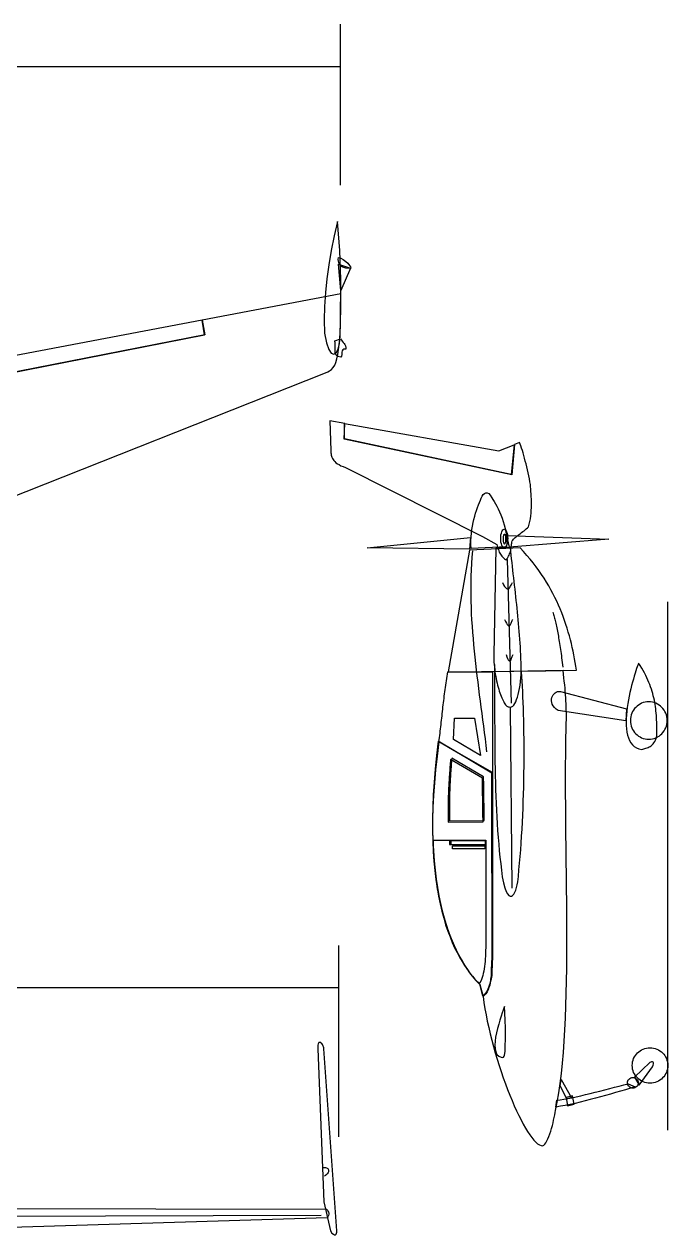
# Model space of a CAD drawing. Extents: x 1.04 to 10, y 0.36 to 7.64.
# Drawn here: x 6.56 to 10, y 1.17 to 7.64 of the extents above; entities that cross this region are included whole.
import ezdxf

# ---------------------------------------------------------------- set-up
doc = ezdxf.new("R2010")
doc.units = 0
for name, color, linetype in [('1', 1, 'CONTINUOUS'), ('3', 3, 'CONTINUOUS'), ('5', 5, 'CONTINUOUS'), ('8', 7, 'CONTINUOUS')]:
    doc.layers.add(name, color=color, linetype=linetype)

msp = doc.modelspace()

# ---------------------------------------------------------------- linework, layer by layer
at = {"layer": '1', "color": 8, "linetype": 'CONTINUOUS'}
for points in [[(8.775, 3.8068), (8.7659, 3.7309), (8.7586, 3.6579), (8.753, 3.5879), (8.7487, 3.52), (8.7461, 3.455), (8.7448, 3.3927), (8.7453, 3.3328), (8.7466, 3.2756), (8.7491, 3.2204), (8.753, 3.1678), (8.7582, 3.1173), (8.7638, 3.0693), (8.7707, 3.0235), (8.7784, 2.9798), (8.787, 2.9386), (8.7965, 2.8992), (8.8068, 2.8614), (8.8176, 2.8258), (8.8288, 2.7923), (8.8404, 2.7604), (8.8529, 2.7307), (8.8654, 2.7023), (8.8783, 2.676), (8.8912, 2.651), (8.9046, 2.628), (8.9179, 2.606), (8.9317, 2.586), (8.9451, 2.5669), (8.9584, 2.55), (8.9713, 2.5338), (8.9847, 2.519), (8.9972, 2.5054), (9.0144, 2.4473), (9.0191, 2.4494), (9.0239, 2.4524), (9.0282, 2.4562), (9.0321, 2.4609), (9.0355, 2.4664), (9.0389, 2.4727), (9.0424, 2.4795), (9.045, 2.4872), (9.048, 2.4948), (9.0501, 2.5029), (9.0523, 2.5109), (9.0544, 2.519), (9.0562, 2.5275), (9.0575, 2.5355), (9.0587, 2.5436), (9.06, 2.5512), (9.0609, 2.5852), (9.0622, 2.6187), (9.0631, 2.6526), (9.0635, 2.6866), (9.0643, 2.7205), (9.0648, 2.7545), (9.0652, 2.788), (9.0652, 2.822), (9.0656, 2.8559), (9.0656, 2.8898), (9.0656, 2.9238), (9.0656, 2.9577), (9.0656, 2.9917), (9.0656, 3.0252), (9.0656, 3.0592), (9.0652, 3.0931), (9.0652, 3.127), (9.0648, 3.161), (9.0648, 3.1949), (9.0643, 3.2289), (9.0639, 3.2628), (9.0639, 3.2968), (9.0635, 3.3307), (9.0631, 3.3647), (9.0631, 3.3986), (9.0626, 3.4326), (9.0626, 3.4665), (9.0622, 3.5), (9.0622, 3.534), (9.0622, 3.5679), (9.0622, 3.6019), (9.0622, 3.6358), (8.775, 3.8068)], [(8.8292, 3.3736), (9.0153, 3.3753), (9.0153, 3.3897), (9.0148, 3.4041), (9.0148, 3.4186), (9.0144, 3.433), (9.014, 3.4478), (9.014, 3.4623), (9.0135, 3.4771), (9.0135, 3.492), (9.0131, 3.5064), (9.0127, 3.5212), (9.0127, 3.5357), (9.0122, 3.5505), (9.0122, 3.5649), (9.0122, 3.5798), (9.0118, 3.5942), (9.0118, 3.6086), (8.8413, 3.7088), (8.8404, 3.699), (8.8396, 3.6893), (8.8387, 3.6791), (8.8378, 3.6693), (8.8374, 3.6596), (8.8366, 3.6494), (8.8357, 3.6392), (8.8353, 3.629), (8.8344, 3.6188), (8.834, 3.6086), (8.8331, 3.5985), (8.8327, 3.5879), (8.8322, 3.5777), (8.8314, 3.5671), (8.831, 3.5569), (8.8305, 3.5463), (8.8301, 3.5357), (8.8297, 3.5251), (8.8292, 3.5144), (8.8292, 3.5038), (8.8288, 3.4932), (8.8288, 3.4826), (8.8284, 3.4716), (8.8284, 3.461), (8.8284, 3.45), (8.8284, 3.4393), (8.8284, 3.4283), (8.8284, 3.4173), (8.8284, 3.4067), (8.8288, 3.3956), (8.8288, 3.3846), (8.8292, 3.3736)], [(8.7491, 3.2773), (9.0295, 3.2768), (9.0295, 2.7027), (9.029, 2.6874), (9.0286, 2.6726), (9.0277, 2.6577), (9.0269, 2.6433), (9.0256, 2.6293), (9.0243, 2.6153), (9.0226, 2.6017), (9.0209, 2.5886), (9.0187, 2.5763), (9.0161, 2.5644), (9.0131, 2.5529), (9.0101, 2.5423), (9.0066, 2.5326), (9.0028, 2.5237), (8.9985, 2.5156), (8.9937, 2.5084), (8.9756, 2.5287), (8.9588, 2.55), (8.9425, 2.572), (8.927, 2.5941), (8.9123, 2.617), (8.8986, 2.6403), (8.8856, 2.6641), (8.8736, 2.6883), (8.862, 2.7125), (8.8508, 2.7375), (8.8409, 2.7625), (8.8314, 2.7876), (8.8223, 2.813), (8.8142, 2.8385), (8.8064, 2.8644), (8.7995, 2.8898), (8.7931, 2.9157), (8.787, 2.9416), (8.7814, 2.9671), (8.7767, 2.9925), (8.772, 3.018), (8.7681, 3.0435), (8.7646, 3.0685), (8.7616, 3.0931), (8.7586, 3.1177), (8.7565, 3.1419), (8.7543, 3.1657), (8.7526, 3.189), (8.7513, 3.2119), (8.7504, 3.234), (8.7496, 3.256), (8.7491, 3.2773)], [(8.8353, 3.276), (8.8353, 3.2539), (9.029, 3.2514), (9.0277, 3.276), (8.8353, 3.276)]]:
    msp.add_lwpolyline(points, dxfattribs=at)
at = {"layer": '3', "color": 8, "linetype": 'CONTINUOUS'}
msp.add_lwpolyline([(8.775, 3.8068), (8.7659, 3.7309), (8.7586, 3.6579), (8.753, 3.5879), (8.7487, 3.52), (8.7461, 3.455), (8.7448, 3.3927), (8.7453, 3.3328), (8.7466, 3.2756), (8.7491, 3.2204), (8.753, 3.1678), (8.7582, 3.1173), (8.7638, 3.0693), (8.7707, 3.0235), (8.7784, 2.9798), (8.787, 2.9386), (8.7965, 2.8992), (8.8068, 2.8614), (8.8176, 2.8258), (8.8288, 2.7923), (8.8404, 2.7604), (8.8529, 2.7307), (8.8654, 2.7023), (8.8783, 2.676), (8.8912, 2.651), (8.9046, 2.628), (8.9179, 2.606), (8.9317, 2.586), (8.9451, 2.5669), (8.9584, 2.55), (8.9713, 2.5338), (8.9847, 2.519), (8.9972, 2.5054), (9.0144, 2.4473), (9.0191, 2.4494), (9.0239, 2.4524), (9.0282, 2.4562), (9.0321, 2.4609), (9.0355, 2.4664), (9.0389, 2.4727), (9.0424, 2.4795), (9.045, 2.4872), (9.048, 2.4948), (9.0501, 2.5029), (9.0523, 2.5109), (9.0544, 2.519), (9.0562, 2.5275), (9.0575, 2.5355), (9.0587, 2.5436), (9.06, 2.5512), (9.0609, 2.5852), (9.0622, 2.6187), (9.0631, 2.6526), (9.0635, 2.6866), (9.0643, 2.7205), (9.0648, 2.7545), (9.0652, 2.788), (9.0652, 2.822), (9.0656, 2.8559), (9.0656, 2.8898), (9.0656, 2.9238), (9.0656, 2.9577), (9.0656, 2.9917), (9.0656, 3.0252), (9.0656, 3.0592), (9.0652, 3.0931), (9.0652, 3.127), (9.0648, 3.161), (9.0648, 3.1949), (9.0643, 3.2289), (9.0639, 3.2628), (9.0639, 3.2968), (9.0635, 3.3307), (9.0631, 3.3647), (9.0631, 3.3986), (9.0626, 3.4326), (9.0626, 3.4665), (9.0622, 3.5), (9.0622, 3.534), (9.0622, 3.5679), (9.0622, 3.6019), (9.0622, 3.6358), (8.775, 3.8068)], dxfattribs=at)
at = {"layer": '5', "color": 8, "linetype": 'CONTINUOUS'}
for p, q in [((9.144, 4.7789), (9.1647, 4.0109)), ((10.0031, 1.7259), (10.0031, 4.5515)), ((9.1595, 3.9867), (9.1686, 3.0205)), ((5.4437, 1.2628), (8.1488, 1.2726))]:
    msp.add_line(p, q, dxfattribs=at)
for points in [[(8.2372, 6.587), (8.2189, 6.5095), (8.2033, 6.432), (8.1896, 6.3554), (8.1796, 6.2807), (8.1713, 6.206), (8.1668, 6.1322), (8.1658, 6.0603), (8.1677, 5.9902), (8.1777, 5.937), (8.1905, 5.9015), (8.2033, 5.8819), (8.217, 5.8763), (8.2289, 5.8838), (8.2399, 5.9034), (8.2472, 5.9333), (8.2509, 5.9725), (8.2545, 6.1238), (8.2536, 6.277), (8.2481, 6.4311), (8.2372, 6.587)], [(8.2417, 6.3937), (8.2545, 6.39), (8.2673, 6.3834), (8.2801, 6.3732), (8.292, 6.3629), (8.3012, 6.3517), (8.3067, 6.3433), (8.3085, 6.3367), (8.3039, 6.3349), (8.2811, 6.3377), (8.2646, 6.3423), (8.2545, 6.347), (8.2481, 6.3535), (8.2454, 6.3601), (8.2436, 6.3676), (8.2426, 6.375), (8.2408, 6.3825), (8.2417, 6.3937)], [(8.3067, 6.3367), (8.2545, 6.2172), (8.2426, 6.3592), (8.3067, 6.3367)], [(6.3306, 5.3654), (6.3709, 5.0647), (8.1722, 5.7773), (8.1841, 5.782), (8.1942, 5.7876), (8.2042, 5.795), (8.2134, 5.8053), (8.2216, 5.8174), (8.228, 5.8324), (8.2335, 5.852), (8.2381, 5.8744), (8.2481, 5.9557), (8.2518, 6.0369), (8.2527, 6.1182), (8.2545, 6.2004), (7.513, 6.0584), (7.5267, 5.9809), (6.3517, 5.7511), (6.3343, 5.8361), (5.6448, 5.7072), (5.6448, 5.2627), (6.3306, 5.3654)], [(7.513, 6.0584), (6.3361, 5.8361), (6.3535, 5.7502), (7.5248, 5.9809), (7.513, 6.0584)], [(8.2527, 5.9585), (8.2573, 5.9519), (8.2618, 5.9463), (8.2673, 5.9398), (8.2719, 5.9342), (8.2756, 5.9286), (8.2783, 5.9211), (8.2801, 5.9127), (8.2801, 5.9034), (8.2701, 5.9034), (8.2646, 5.8996), (8.2609, 5.895), (8.26, 5.8884), (8.2591, 5.8819), (8.2591, 5.8744), (8.2573, 5.8669), (8.2536, 5.8613), (8.2381, 5.8641), (8.2289, 5.8716), (8.2244, 5.8819), (8.2234, 5.894), (8.2234, 5.908), (8.2244, 5.923), (8.2244, 5.9361), (8.2216, 5.9482), (8.2527, 5.9585)], [(8.1958, 5.5198), (8.2005, 5.362), (8.201, 5.356), (8.2014, 5.3496), (8.2023, 5.3437), (8.2031, 5.3373), (8.2044, 5.3314), (8.2066, 5.3255), (8.2091, 5.3195), (8.2126, 5.3136), (8.2169, 5.3076), (8.2221, 5.3021), (8.2281, 5.2966), (8.2358, 5.2911), (8.2445, 5.286), (8.2544, 5.2805), (8.266, 5.2754), (8.2789, 5.2707), (9.0122, 4.9016), (9.0885, 4.8596), (9.0902, 4.8523), (9.0923, 4.8451), (9.0949, 4.8379), (9.0971, 4.8315), (9.0997, 4.8248), (9.1022, 4.8188), (9.1053, 4.8129), (9.1083, 4.8074), (9.1117, 4.8023), (9.1152, 4.7972), (9.1186, 4.7929), (9.1225, 4.7887), (9.1264, 4.7853), (9.1307, 4.7819), (9.135, 4.7789), (9.1397, 4.7768), (9.1444, 4.7832), (9.1483, 4.7895), (9.1518, 4.7959), (9.1548, 4.8023), (9.1574, 4.8086), (9.1595, 4.815), (9.1612, 4.8214), (9.163, 4.8282), (9.1642, 4.8345), (9.1651, 4.8409), (9.166, 4.8472), (9.1668, 4.8536), (9.1677, 4.86), (9.1686, 4.8659), (9.1698, 4.8723), (9.1707, 4.8782), (9.1742, 4.8825), (9.178, 4.8871), (9.1823, 4.8914), (9.1871, 4.8956), (9.1922, 4.8999), (9.1978, 4.9045), (9.2034, 4.9088), (9.2095, 4.9134), (9.2155, 4.9181), (9.2215, 4.9228), (9.228, 4.9279), (9.2344, 4.9325), (9.2405, 4.9376), (9.2465, 4.9431), (9.2525, 4.9487), (9.2581, 4.9542), (9.262, 4.9682), (9.2654, 4.9822), (9.2685, 4.9966), (9.2706, 5.0115), (9.2719, 5.0267), (9.2732, 5.0416), (9.2736, 5.0569), (9.2741, 5.0717), (9.2741, 5.0866), (9.2736, 5.101), (9.2732, 5.1154), (9.2723, 5.1294), (9.2715, 5.143), (9.2706, 5.1557), (9.2698, 5.1685), (9.2689, 5.1799), (9.2659, 5.1948), (9.2629, 5.2105), (9.2594, 5.2262), (9.256, 5.2419), (9.2525, 5.258), (9.2487, 5.2741), (9.2452, 5.2898), (9.2413, 5.3055), (9.2375, 5.3208), (9.2336, 5.3352), (9.2293, 5.3492), (9.2254, 5.3624), (9.2215, 5.3747), (9.2176, 5.3861), (9.2133, 5.3963), (9.2095, 5.4052), (9.1832, 5.3942), (9.1698, 5.2313), (8.2716, 5.4231), (8.2755, 5.5062), (8.1958, 5.5198)], [(8.2742, 5.5054), (9.0992, 5.3603), (9.1819, 5.3925), (9.166, 5.2342), (8.2742, 5.4239), (8.2742, 5.5054)], [(8.9507, 4.8375), (8.9502, 4.8587), (8.9502, 4.8795), (8.9515, 4.8999), (8.9532, 4.9198), (8.9558, 4.9389), (8.9588, 4.9576), (8.9623, 4.9758), (8.9662, 4.9932), (8.9709, 5.0102), (8.9752, 5.0263), (8.9804, 5.0416), (8.9851, 5.0564), (8.9903, 5.0704), (8.9954, 5.0832), (9.0006, 5.0955), (9.0054, 5.1069), (9.0097, 5.1175), (9.0153, 5.1265), (9.0221, 5.1324), (9.0295, 5.1358), (9.0376, 5.1358), (9.0458, 5.1315), (9.054, 5.1226), (9.0618, 5.1091), (9.0678, 5.0997), (9.0747, 5.0891), (9.0816, 5.0768), (9.0889, 5.0637), (9.0962, 5.0492), (9.1035, 5.0335), (9.1104, 5.017), (9.1169, 5), (9.1233, 4.9818), (9.1289, 4.9635), (9.1337, 4.9444), (9.1376, 4.9253), (9.1401, 4.9058), (9.1419, 4.8863), (9.1423, 4.8668), (9.141, 4.8472), (8.9507, 4.8375)], [(9.147, 4.891), (9.1466, 4.8808), (9.1457, 4.8714), (9.144, 4.8629), (9.1414, 4.8557), (9.1388, 4.8498), (9.1358, 4.8451), (9.1324, 4.8422), (9.1285, 4.8413), (9.1246, 4.8422), (9.1212, 4.8451), (9.1182, 4.8498), (9.1152, 4.8557), (9.113, 4.8629), (9.1109, 4.8714), (9.11, 4.8808), (9.1096, 4.891), (9.11, 4.9011), (9.1109, 4.9105), (9.113, 4.919), (9.1152, 4.9262), (9.1182, 4.9321), (9.1212, 4.9368), (9.1246, 4.9397), (9.1285, 4.9406), (9.1324, 4.9397), (9.1358, 4.9368), (9.1388, 4.9321), (9.1414, 4.9262), (9.144, 4.919), (9.1457, 4.9105), (9.1466, 4.9011), (9.147, 4.891)], [(8.9425, 4.8341), (8.3952, 4.8417), (8.9472, 4.8973), (8.9425, 4.8341)], [(9.1354, 4.888), (9.1354, 4.8825), (9.135, 4.8774), (9.1345, 4.8731), (9.1337, 4.8689), (9.1328, 4.8659), (9.132, 4.8634), (9.1311, 4.8617), (9.1298, 4.8612), (9.1285, 4.8617), (9.1276, 4.8634), (9.1264, 4.8659), (9.1255, 4.8689), (9.1251, 4.8731), (9.1242, 4.8774), (9.1238, 4.8825), (9.1238, 4.888), (9.1238, 4.8935), (9.1242, 4.8986), (9.1251, 4.9028), (9.1255, 4.9071), (9.1264, 4.91), (9.1276, 4.9126), (9.1285, 4.9143), (9.1298, 4.9147), (9.1311, 4.9143), (9.132, 4.9126), (9.1328, 4.91), (9.1337, 4.9071), (9.1345, 4.9028), (9.135, 4.8986), (9.1354, 4.8935), (9.1354, 4.888)], [(9.6883, 4.888), (9.1565, 4.8451), (9.1419, 4.9071), (9.6883, 4.888)], [(8.8288, 4.1777), (9.0062, 4.1794), (9.1802, 4.1815), (9.3503, 4.184), (9.5152, 4.1874), (9.5118, 4.2074), (9.5083, 4.2277), (9.5049, 4.2477), (9.501, 4.268), (9.4967, 4.2884), (9.4924, 4.3088), (9.4876, 4.3291), (9.4825, 4.3495), (9.4769, 4.3699), (9.4713, 4.3907), (9.4648, 4.411), (9.4584, 4.4318), (9.4515, 4.4522), (9.4442, 4.473), (9.436, 4.4934), (9.4278, 4.5142), (9.4187, 4.5349), (9.4093, 4.5553), (9.3994, 4.5761), (9.389, 4.5965), (9.3778, 4.6173), (9.3662, 4.6376), (9.3542, 4.6584), (9.3412, 4.6788), (9.3275, 4.6992), (9.3132, 4.7195), (9.2986, 4.7399), (9.2827, 4.7603), (9.2667, 4.7806), (9.2495, 4.8006), (9.2314, 4.8209), (9.2129, 4.8409), (8.9429, 4.8282), (8.8288, 4.1777)], [(8.958, 4.8256), (8.955, 4.7917), (8.9528, 4.7573), (8.9511, 4.7233), (8.9498, 4.6898), (8.9489, 4.6559), (8.9489, 4.6224), (8.9489, 4.5888), (8.9498, 4.5553), (8.9507, 4.5218), (8.9524, 4.4887), (8.9541, 4.4552), (8.9563, 4.4221), (8.9584, 4.3886), (8.9614, 4.3555), (8.964, 4.3224), (8.9675, 4.2888), (8.9709, 4.2557), (8.9748, 4.2226), (8.9782, 4.1891), (8.9825, 4.156), (8.9864, 4.1225), (8.9907, 4.089), (8.995, 4.0555), (8.9993, 4.0219), (9.0036, 3.9884), (9.0084, 3.9549), (9.0127, 3.921), (9.017, 3.887), (9.0213, 3.8531), (9.0256, 3.8191), (9.0299, 3.7847), (9.0338, 3.7504)], [(9.0721, 4.2702), (9.0721, 4.257), (9.0725, 4.2439), (9.0734, 4.2303), (9.0743, 4.2171), (9.0755, 4.2044), (9.0773, 4.1912), (9.0786, 4.1785), (9.0807, 4.1658), (9.0829, 4.1535), (9.085, 4.1416), (9.0876, 4.1297), (9.0902, 4.1178), (9.0928, 4.1068), (9.0958, 4.0958), (9.0988, 4.0852), (9.1018, 4.075), (9.1053, 4.0652), (9.1083, 4.0559), (9.1117, 4.0474), (9.1152, 4.0389), (9.1186, 4.0313), (9.122, 4.0241), (9.1255, 4.0177), (9.1289, 4.0118), (9.1324, 4.0062), (9.1358, 4.002), (9.1393, 3.9982), (9.1427, 3.9948), (9.1457, 3.9927), (9.1492, 3.991), (9.1522, 3.9905), (9.1552, 3.9905), (9.1617, 3.9893), (9.1677, 3.9905), (9.1737, 3.9939), (9.1798, 3.9999), (9.1849, 4.0079), (9.1901, 4.0177), (9.1948, 4.0292), (9.1996, 4.0423), (9.2034, 4.0567), (9.2073, 4.0729), (9.2103, 4.0894), (9.2133, 4.1072), (9.2155, 4.1259), (9.2172, 4.145), (9.2185, 4.1645), (9.2194, 4.1845), (9.2189, 4.2057), (9.2185, 4.2269), (9.2176, 4.2481), (9.2168, 4.2689), (9.2159, 4.2901), (9.2146, 4.3109), (9.2133, 4.3317), (9.212, 4.3529), (9.2103, 4.3737), (9.209, 4.3945), (9.2073, 4.4153), (9.2052, 4.4357), (9.2034, 4.4564), (9.2013, 4.4772), (9.1996, 4.4976), (9.1974, 4.5184), (9.1953, 4.5388), (9.1931, 4.5591), (9.1905, 4.5795), (9.1884, 4.5999), (9.1862, 4.6202), (9.1836, 4.6406), (9.1815, 4.661), (9.1793, 4.6813), (9.1767, 4.7017), (9.1746, 4.7221), (9.1724, 4.742), (9.1703, 4.7624), (9.1677, 4.7828), (9.166, 4.8027), (9.1638, 4.8231), (9.1617, 4.843), (9.0837, 4.84), (9.0721, 4.2702)], [(9.1186, 4.6559), (9.1251, 4.644), (9.1307, 4.6351), (9.1358, 4.6283), (9.1401, 4.6241), (9.1444, 4.6219), (9.1483, 4.6215), (9.1518, 4.6224), (9.1548, 4.6245), (9.1574, 4.6279), (9.1599, 4.6317), (9.1625, 4.6359), (9.1647, 4.6406), (9.1668, 4.6453), (9.169, 4.6495), (9.1711, 4.6529), (9.1733, 4.6559)], [(9.3886, 4.4968), (9.3903, 4.4912), (9.392, 4.4853), (9.3938, 4.4789), (9.3955, 4.4726), (9.3972, 4.4658), (9.3989, 4.459), (9.4007, 4.4522), (9.4024, 4.4446), (9.4041, 4.4374), (9.4058, 4.4293), (9.4075, 4.4217), (9.4093, 4.4132), (9.411, 4.4051), (9.4127, 4.3962), (9.4144, 4.3873), (9.4162, 4.3784), (9.4179, 4.369), (9.4196, 4.3597), (9.4213, 4.3499), (9.4231, 4.3398), (9.4248, 4.3296), (9.4265, 4.3194), (9.4282, 4.3088), (9.4295, 4.2977), (9.4312, 4.2867), (9.4325, 4.2757), (9.4342, 4.2638), (9.4355, 4.2523), (9.4373, 4.2405), (9.4386, 4.2282), (9.4398, 4.2159), (9.4411, 4.2031)], [(9.1307, 4.4586), (9.1358, 4.4467), (9.1401, 4.4378), (9.1444, 4.431), (9.1479, 4.4267), (9.1513, 4.4246), (9.1543, 4.4242), (9.1569, 4.425), (9.1595, 4.4272), (9.1617, 4.4306), (9.1638, 4.4344), (9.1655, 4.4386), (9.1673, 4.4433), (9.1694, 4.448), (9.1711, 4.4522), (9.1729, 4.4556), (9.1746, 4.4586)], [(9.0755, 4.218), (9.076, 4.1862), (9.076, 4.1535), (9.0764, 4.1204), (9.0764, 4.0869), (9.0764, 4.0529), (9.0768, 4.0185), (9.0768, 3.9838), (9.0768, 3.9485), (9.0768, 3.9133), (9.0773, 3.8777), (9.0773, 3.8416), (9.0777, 3.8055), (9.0781, 3.769), (9.0786, 3.7326), (9.079, 3.6961), (9.0794, 3.6591), (9.0803, 3.6222), (9.0811, 3.5853), (9.0824, 3.5484), (9.0837, 3.5115), (9.0854, 3.475), (9.0867, 3.4381), (9.0889, 3.4016), (9.091, 3.3651), (9.0932, 3.3286), (9.0962, 3.2925), (9.0988, 3.2569), (9.1022, 3.2212), (9.1057, 3.186), (9.1096, 3.1508), (9.1139, 3.1164), (9.1182, 3.0821), (9.1251, 3.0494), (9.132, 3.0231), (9.1393, 3.0036), (9.1466, 2.9896), (9.1535, 2.9811), (9.1604, 2.9773), (9.1673, 2.9777), (9.1733, 2.9819), (9.1793, 2.9891), (9.1849, 2.9989), (9.1901, 3.0108), (9.1944, 3.0244), (9.1978, 3.0388), (9.2009, 3.0541), (9.203, 3.0693), (9.2039, 3.0838), (9.2073, 3.1186), (9.2108, 3.1538), (9.2138, 3.1894), (9.2168, 3.2255), (9.2194, 3.262), (9.2215, 3.2989), (9.2237, 3.3362), (9.2258, 3.3736), (9.2276, 3.4113), (9.2293, 3.4487), (9.2306, 3.4864), (9.2314, 3.5242), (9.2327, 3.5615), (9.2336, 3.5989), (9.234, 3.6362), (9.2344, 3.6731), (9.2344, 3.7096), (9.2349, 3.7457), (9.2344, 3.7818), (9.2344, 3.817), (9.234, 3.8514), (9.2336, 3.8853), (9.2327, 3.9188), (9.2319, 3.9515), (9.231, 3.9829), (9.2297, 4.0139), (9.2284, 4.044), (9.2271, 4.0729), (9.2258, 4.1004), (9.2241, 4.1272), (9.2224, 4.1531), (9.2207, 4.1772)], [(9.138, 4.2702), (9.1423, 4.2583), (9.1462, 4.2494), (9.1496, 4.2426), (9.1531, 4.2383), (9.1556, 4.2362), (9.1582, 4.2358), (9.1608, 4.2366), (9.1625, 4.2388), (9.1647, 4.2422), (9.1664, 4.246), (9.1681, 4.2502), (9.1698, 4.2549), (9.1711, 4.2596), (9.1729, 4.2638), (9.1742, 4.2672), (9.1759, 4.2702)], [(9.8476, 4.2248), (9.8459, 4.2201), (9.8433, 4.2137), (9.8403, 4.2052), (9.8369, 4.1951), (9.833, 4.1832), (9.8287, 4.17), (9.824, 4.1552), (9.8196, 4.1395), (9.8149, 4.1229), (9.8102, 4.1051), (9.8054, 4.0869), (9.8011, 4.0678), (9.7968, 4.0482), (9.7929, 4.0283), (9.7895, 4.0084), (9.7865, 3.988), (9.7839, 3.9681), (9.7818, 3.9477), (9.7809, 3.9282), (9.7805, 3.9091), (9.7809, 3.8904), (9.7822, 3.8726), (9.7843, 3.8556), (9.7878, 3.8395), (9.7925, 3.8246), (9.7985, 3.8106), (9.8054, 3.7987), (9.8141, 3.7877), (9.8244, 3.7788), (9.836, 3.7716), (9.8489, 3.7665), (9.864, 3.7631), (9.8696, 3.7648), (9.8752, 3.7665), (9.8808, 3.7682), (9.8864, 3.7699), (9.8924, 3.7716), (9.898, 3.7737), (9.9036, 3.7763), (9.9092, 3.7792), (9.9144, 3.7826), (9.9196, 3.7869), (9.9247, 3.792), (9.9295, 3.7983), (9.9338, 3.8051), (9.9381, 3.8132), (9.9415, 3.8225), (9.945, 3.8331), (9.945, 3.8463), (9.945, 3.859), (9.945, 3.8717), (9.9445, 3.884), (9.9445, 3.8963), (9.9441, 3.9086), (9.9437, 3.921), (9.9428, 3.9328), (9.9424, 3.9447), (9.9411, 3.9566), (9.9402, 3.9685), (9.9389, 3.9799), (9.9372, 3.9918), (9.9355, 4.0033), (9.9338, 4.0147), (9.9316, 4.0266), (9.929, 4.0381), (9.926, 4.0499), (9.923, 4.0618), (9.9196, 4.0733), (9.9161, 4.0852), (9.9118, 4.0975), (9.9075, 4.1093), (9.9023, 4.1217), (9.8972, 4.134), (9.8916, 4.1463), (9.8855, 4.159), (9.8786, 4.1717), (9.8718, 4.1845), (9.864, 4.1976), (9.8563, 4.2112), (9.8476, 4.2248)], [(8.7788, 3.803), (8.7806, 3.8144), (8.7819, 3.8259), (8.7836, 3.8378), (8.7849, 3.8492), (8.7862, 3.8607), (8.7875, 3.8726), (8.7888, 3.884), (8.7905, 3.8959), (8.7918, 3.9074), (8.7931, 3.9188), (8.7943, 3.9307), (8.7956, 3.9422), (8.7969, 3.954), (8.7982, 3.9659), (8.7995, 3.9774), (8.8008, 3.9893), (8.8021, 4.0007), (8.8034, 4.0126), (8.8047, 4.0245), (8.8064, 4.0359), (8.8077, 4.0478), (8.8094, 4.0597), (8.8107, 4.0712), (8.8124, 4.083), (8.8142, 4.0949), (8.8159, 4.1068), (8.8176, 4.1183), (8.8193, 4.1301), (8.8215, 4.142), (8.8232, 4.1539), (8.8254, 4.1654), (8.8275, 4.1772), (9.0648, 4.1781), (9.0661, 3.64), (8.7788, 3.803)], [(9.0153, 2.4405), (9.0196, 2.4087), (9.0252, 2.376), (9.0312, 2.3429), (9.0376, 2.3094), (9.0454, 2.2759), (9.0532, 2.2415), (9.0618, 2.2075), (9.0712, 2.1736), (9.0807, 2.1392), (9.091, 2.1057), (9.1014, 2.0722), (9.1121, 2.0395), (9.1233, 2.0068), (9.135, 1.975), (9.1466, 1.944), (9.1582, 1.9143), (9.1703, 1.885), (9.1823, 1.857), (9.1944, 1.8303), (9.2064, 1.8049), (9.2185, 1.7811), (9.2306, 1.7586), (9.2422, 1.7378), (9.2538, 1.7187), (9.265, 1.7013), (9.2758, 1.6865), (9.2865, 1.6733), (9.2969, 1.6623), (9.3068, 1.6538), (9.3163, 1.6474), (9.3253, 1.6436), (9.3335, 1.6428), (9.3395, 1.6457), (9.3451, 1.6517), (9.3511, 1.6593), (9.3567, 1.6691), (9.3623, 1.6801), (9.3675, 1.6928), (9.3727, 1.7064), (9.3774, 1.7208), (9.3817, 1.7357), (9.386, 1.751), (9.3895, 1.7658), (9.3929, 1.7807), (9.3959, 1.7947), (9.3985, 1.8082), (9.4007, 1.8201), (9.4019, 1.8307), (9.4114, 1.8766), (9.42, 1.9254), (9.4274, 1.9763), (9.4342, 2.0297), (9.4398, 2.0849), (9.445, 2.1426), (9.4493, 2.202), (9.4532, 2.2631), (9.4562, 2.3263), (9.4588, 2.3908), (9.4605, 2.4566), (9.4618, 2.5237), (9.4631, 2.592), (9.4635, 2.6616), (9.464, 2.7316), (9.4635, 2.8029), (9.4635, 2.8746), (9.4631, 2.9467), (9.4622, 3.0197), (9.4614, 3.0927), (9.4605, 3.1657), (9.4597, 3.2391), (9.4588, 3.312), (9.4584, 3.385), (9.4575, 3.458), (9.4571, 3.5301), (9.4571, 3.6014), (9.4571, 3.6723), (9.4575, 3.7423), (9.4584, 3.8115), (9.4592, 3.8798), (9.4609, 3.9464), (9.4609, 3.9528), (9.4609, 3.9608), (9.4605, 3.9702), (9.4601, 3.9816), (9.4597, 3.9939), (9.4592, 4.0075), (9.4584, 4.0224), (9.4575, 4.0381), (9.4562, 4.0546), (9.4549, 4.072), (9.4536, 4.0903), (9.4519, 4.1085), (9.4497, 4.1272), (9.4476, 4.1463), (9.4454, 4.1658), (9.4429, 4.1849), (9.0648, 4.1781), (9.0648, 2.6412), (9.0643, 2.628), (9.0635, 2.6145), (9.0631, 2.6005), (9.0622, 2.5865), (9.0613, 2.5716), (9.06, 2.5572), (9.0583, 2.5428), (9.0562, 2.5287), (9.0536, 2.5147), (9.0506, 2.5016), (9.0467, 2.4889), (9.0424, 2.477), (9.0368, 2.4659), (9.0308, 2.4562), (9.0234, 2.4477), (9.0153, 2.4405)], [(9.7796, 3.9159), (9.417, 3.971), (9.4058, 3.9787), (9.3972, 3.9867), (9.3903, 3.9952), (9.3856, 4.0045), (9.3826, 4.0135), (9.3813, 4.0224), (9.3817, 4.0313), (9.3834, 4.0398), (9.386, 4.0474), (9.3899, 4.0546), (9.3951, 4.061), (9.4007, 4.0661), (9.4071, 4.0699), (9.414, 4.0724), (9.4213, 4.0733), (9.4286, 4.0724), (9.7826, 3.9808), (9.7796, 3.9159)], [(10.0001, 3.9176), (9.9996, 3.9277), (9.9979, 3.9375), (9.9958, 3.9473), (9.9923, 3.9562), (9.988, 3.9651), (9.9833, 3.9731), (9.9777, 3.9812), (9.9712, 3.988), (9.9643, 3.9948), (9.957, 4.0003), (9.9488, 4.0054), (9.9402, 4.0096), (9.9312, 4.013), (9.9217, 4.0156), (9.9118, 4.0173), (9.9019, 4.0177), (9.892, 4.0173), (9.8821, 4.0156), (9.8726, 4.013), (9.8636, 4.0096), (9.855, 4.0054), (9.8468, 4.0003), (9.8395, 3.9948), (9.8321, 3.988), (9.8257, 3.9812), (9.8201, 3.9731), (9.8153, 3.9651), (9.811, 3.9562), (9.8076, 3.9473), (9.8054, 3.9375), (9.8037, 3.9277), (9.8033, 3.9176), (9.8037, 3.9074), (9.8054, 3.8976), (9.8076, 3.8879), (9.811, 3.8785), (9.8153, 3.87), (9.8201, 3.8615), (9.8257, 3.8539), (9.8321, 3.8467), (9.8395, 3.8403), (9.8468, 3.8344), (9.855, 3.8297), (9.8636, 3.8255), (9.8726, 3.8221), (9.8821, 3.8195), (9.892, 3.8178), (9.9019, 3.8174), (9.9118, 3.8178), (9.9217, 3.8195), (9.9312, 3.8221), (9.9402, 3.8255), (9.9488, 3.8297), (9.957, 3.8344), (9.9643, 3.8403), (9.9712, 3.8467), (9.9777, 3.8539), (9.9833, 3.8615), (9.988, 3.87), (9.9923, 3.8785), (9.9958, 3.8879), (9.9979, 3.8976), (9.9996, 3.9074), (10.0001, 3.9176)], [(8.8577, 3.8161), (8.8615, 3.9299), (8.9687, 3.9303), (9.001, 3.73), (8.8577, 3.8161)], [(8.7788, 3.8034), (8.7689, 3.7275), (8.7612, 3.6545), (8.7547, 3.584), (8.75, 3.5166), (8.747, 3.4516), (8.7453, 3.3893), (8.7448, 3.3294), (8.7461, 3.2722), (8.7483, 3.2174), (8.7517, 3.1648), (8.7565, 3.1147), (8.7621, 3.0668), (8.7689, 3.0214), (8.7767, 2.9781), (8.7853, 2.9365), (8.7943, 2.8975), (8.8047, 2.8601), (8.815, 2.8249), (8.8266, 2.7914), (8.8383, 2.76), (8.8503, 2.7303), (8.8632, 2.7023), (8.8762, 2.676), (8.8891, 2.6514), (8.9029, 2.6285), (8.9162, 2.6068), (8.9296, 2.5869), (8.9433, 2.5682), (8.9567, 2.5508), (8.9696, 2.5351), (8.983, 2.5203), (8.9954, 2.5067), (9.0127, 2.4447), (9.0174, 2.4469), (9.0221, 2.4502), (9.0269, 2.4549), (9.0312, 2.4604), (9.0355, 2.4668), (9.0394, 2.4744), (9.0428, 2.4825), (9.0463, 2.491), (9.0497, 2.4999), (9.0527, 2.5088), (9.0553, 2.5181), (9.0575, 2.5275), (9.0596, 2.5364), (9.0618, 2.5453), (9.0631, 2.5538), (9.0643, 2.5614), (9.0613, 3.6371), (8.7788, 3.8034)], [(8.8357, 3.3812), (9.0217, 3.3829), (9.0217, 3.3973), (9.0213, 3.4118), (9.0213, 3.4262), (9.0209, 3.4406), (9.0204, 3.4555), (9.0204, 3.4699), (9.02, 3.4847), (9.02, 3.4996), (9.0196, 3.514), (9.0191, 3.5289), (9.0191, 3.5433), (9.0187, 3.5582), (9.0187, 3.5726), (9.0187, 3.5874), (9.0183, 3.6019), (9.0183, 3.6163), (8.8477, 3.7164), (8.8469, 3.7067), (8.846, 3.6969), (8.8452, 3.6867), (8.8443, 3.677), (8.8439, 3.6672), (8.843, 3.657), (8.8421, 3.6468), (8.8417, 3.6367), (8.8409, 3.6265), (8.8404, 3.6163), (8.8396, 3.6061), (8.8391, 3.5955), (8.8387, 3.5853), (8.8378, 3.5747), (8.8374, 3.5645), (8.837, 3.5539), (8.8366, 3.5433), (8.8361, 3.5327), (8.8357, 3.5221), (8.8357, 3.5115), (8.8353, 3.5009), (8.8353, 3.4903), (8.8348, 3.4792), (8.8348, 3.4686), (8.8348, 3.4576), (8.8348, 3.447), (8.8348, 3.4359), (8.8348, 3.4249), (8.8348, 3.4143), (8.8353, 3.4033), (8.8353, 3.3922), (8.8357, 3.3812)], [(8.7491, 3.2773), (9.0295, 3.2768), (9.0295, 2.7027), (9.029, 2.6874), (9.0286, 2.6726), (9.0277, 2.6577), (9.0269, 2.6433), (9.0256, 2.6293), (9.0243, 2.6153), (9.0226, 2.6017), (9.0209, 2.5886), (9.0187, 2.5763), (9.0161, 2.5644), (9.0131, 2.5529), (9.0101, 2.5423), (9.0066, 2.5326), (9.0028, 2.5237), (8.9985, 2.5156), (8.9937, 2.5084), (8.9756, 2.5287), (8.9588, 2.55), (8.9425, 2.572), (8.927, 2.5941), (8.9123, 2.617), (8.8986, 2.6403), (8.8856, 2.6641), (8.8736, 2.6883), (8.862, 2.7125), (8.8508, 2.7375), (8.8409, 2.7625), (8.8314, 2.7876), (8.8223, 2.813), (8.8142, 2.8385), (8.8064, 2.8644), (8.7995, 2.8898), (8.7931, 2.9157), (8.787, 2.9416), (8.7814, 2.9671), (8.7767, 2.9925), (8.772, 3.018), (8.7681, 3.0435), (8.7646, 3.0685), (8.7616, 3.0931), (8.7586, 3.1177), (8.7565, 3.1419), (8.7543, 3.1657), (8.7526, 3.189), (8.7513, 3.2119), (8.7504, 3.234), (8.7496, 3.256), (8.7491, 3.2773)], [(8.8443, 3.2518), (8.8443, 3.2764), (9.0295, 3.2764), (9.0295, 3.2518), (8.8443, 3.2518)], [(8.8508, 3.2391), (8.8508, 3.2391), (8.8508, 3.242), (8.8512, 3.2446), (8.8521, 3.2463), (8.8533, 3.2471), (9.0221, 3.2471), (9.0234, 3.2463), (9.0243, 3.2446), (9.0247, 3.242), (9.0252, 3.2391), (9.0252, 3.2391), (9.0247, 3.2357), (9.0243, 3.2331), (9.0234, 3.2314), (9.0221, 3.231), (8.8533, 3.231), (8.8521, 3.2314), (8.8512, 3.2331), (8.8508, 3.2357), (8.8508, 3.2391)], [(9.1294, 2.387), (9.1268, 2.3798), (9.1229, 2.3679), (9.1177, 2.3531), (9.1117, 2.3353), (9.1053, 2.3153), (9.0988, 2.2932), (9.0923, 2.2708), (9.0872, 2.2474), (9.0824, 2.2241), (9.0798, 2.2016), (9.0786, 2.1808), (9.0794, 2.1617), (9.0829, 2.1452), (9.0893, 2.1316), (9.0992, 2.1218), (9.1126, 2.1167), (9.1199, 2.1155), (9.1251, 2.1172), (9.1285, 2.1214), (9.1307, 2.1278), (9.132, 2.1367), (9.1328, 2.1481), (9.1332, 2.1613), (9.1337, 2.1766), (9.1341, 2.1889), (9.1345, 2.202), (9.1345, 2.2156), (9.135, 2.2292), (9.135, 2.2432), (9.135, 2.2576), (9.1345, 2.2716), (9.1345, 2.286), (9.1341, 2.3), (9.1337, 2.314), (9.1332, 2.3276), (9.1324, 2.3403), (9.132, 2.3531), (9.1311, 2.3654), (9.1302, 2.3764), (9.1294, 2.387)], [(8.1304, 2.162), (8.1632, 1.3424), (8.1982, 1.1871), (8.2069, 1.1761), (8.2143, 1.1694), (8.2201, 1.1668), (8.2249, 1.1674), (8.2284, 1.1706), (8.2309, 1.1752), (8.2327, 1.181), (8.2336, 1.1871), (8.1627, 2.1614), (8.1627, 2.1663), (8.1618, 2.1713), (8.1605, 2.1762), (8.1583, 2.1809), (8.1558, 2.1852), (8.1529, 2.1893), (8.1497, 2.1922), (8.1466, 2.1945), (8.1432, 2.196), (8.1401, 2.196), (8.1372, 2.1945), (8.1347, 2.1919), (8.1327, 2.1873), (8.1311, 2.1809), (8.1304, 2.1724), (8.1304, 2.162)], [(10.0035, 2.0726), (10.0031, 2.0628), (10.0018, 2.0535), (9.9992, 2.0442), (9.9962, 2.0357), (9.9919, 2.0272), (9.9872, 2.0196), (9.982, 2.0119), (9.9755, 2.0056), (9.9691, 1.9992), (9.9618, 1.9937), (9.9536, 1.989), (9.9454, 1.9852), (9.9368, 1.9818), (9.9277, 1.9797), (9.9183, 1.978), (9.9084, 1.9776), (9.8989, 1.978), (9.8894, 1.9797), (9.8804, 1.9818), (9.8718, 1.9852), (9.8631, 1.989), (9.8554, 1.9937), (9.8481, 1.9992), (9.8416, 2.0056), (9.8352, 2.0119), (9.83, 2.0196), (9.8252, 2.0272), (9.8209, 2.0357), (9.8179, 2.0442), (9.8153, 2.0535), (9.8141, 2.0628), (9.8136, 2.0726), (9.8141, 2.0824), (9.8153, 2.0917), (9.8179, 2.101), (9.8209, 2.1095), (9.8252, 2.118), (9.83, 2.1256), (9.8352, 2.1333), (9.8416, 2.1401), (9.8481, 2.146), (9.8554, 2.1515), (9.8631, 2.1562), (9.8718, 2.16), (9.8804, 2.1634), (9.8894, 2.1655), (9.8989, 2.1672), (9.9084, 2.1676), (9.9183, 2.1672), (9.9277, 2.1655), (9.9368, 2.1634), (9.9454, 2.16), (9.9536, 2.1562), (9.9618, 2.1515), (9.9691, 2.146), (9.9755, 2.1401), (9.982, 2.1333), (9.9872, 2.1256), (9.9919, 2.118), (9.9962, 2.1095), (9.9992, 2.101), (10.0018, 2.0917), (10.0031, 2.0824), (10.0035, 2.0726)], [(9.8502, 1.9678), (9.9208, 2.065), (9.9256, 2.0743), (9.9277, 2.0815), (9.9273, 2.0866), (9.9251, 2.09), (9.9213, 2.0917), (9.917, 2.0921), (9.9122, 2.0908), (9.9075, 2.0883), (9.8257, 2.0094), (9.8502, 1.9678)], [(9.8459, 1.9797), (9.8455, 1.9737), (9.8438, 1.9686), (9.8407, 1.9635), (9.8373, 1.9593), (9.833, 1.9559), (9.8278, 1.9534), (9.8227, 1.9517), (9.8166, 1.9512), (9.8106, 1.9517), (9.805, 1.9534), (9.8003, 1.9559), (9.796, 1.9593), (9.7921, 1.9635), (9.7895, 1.9686), (9.7878, 1.9737), (9.7874, 1.9797), (9.7878, 1.9852), (9.7895, 1.9907), (9.7921, 1.9954), (9.796, 1.9996), (9.8003, 2.003), (9.805, 2.0056), (9.8106, 2.0073), (9.8166, 2.0077), (9.8227, 2.0073), (9.8278, 2.0056), (9.833, 2.003), (9.8373, 1.9996), (9.8407, 1.9954), (9.8438, 1.9907), (9.8455, 1.9852), (9.8459, 1.9797)], [(9.4097, 1.8863), (9.4278, 1.8884), (9.4472, 1.8918), (9.4683, 1.8957), (9.4902, 1.8999), (9.5139, 1.905), (9.538, 1.9105), (9.563, 1.9164), (9.5884, 1.9224), (9.6147, 1.9288), (9.6405, 1.9355), (9.6668, 1.9419), (9.6926, 1.9487), (9.718, 1.9555), (9.743, 1.9619), (9.7675, 1.9682), (9.7908, 1.9742), (9.8287, 1.958), (9.8033, 1.9504), (9.7774, 1.9428), (9.7512, 1.9351), (9.7245, 1.9275), (9.6978, 1.9194), (9.6707, 1.9118), (9.6435, 1.9041), (9.6164, 1.8969), (9.5888, 1.8897), (9.5617, 1.8825), (9.535, 1.8761), (9.5079, 1.8698), (9.4816, 1.8638), (9.4553, 1.8587), (9.4295, 1.8541), (9.4041, 1.8498), (9.4097, 1.8863)], [(9.4282, 1.9644), (9.4334, 1.9975), (9.4889, 1.8999), (9.4631, 1.8948), (9.4282, 1.9644)], [(9.4661, 1.8566), (9.5027, 1.8647), (9.4945, 1.9097), (9.4597, 1.9007), (9.4661, 1.8566)], [(8.1607, 1.5268), (8.1672, 1.527), (8.1728, 1.5263), (8.1777, 1.525), (8.1815, 1.5232), (8.1847, 1.5207), (8.1869, 1.518), (8.1883, 1.5146), (8.1889, 1.5112), (8.1887, 1.5073), (8.1878, 1.5035), (8.186, 1.4994), (8.1836, 1.4953), (8.1804, 1.4915), (8.1764, 1.4878), (8.1719, 1.4842), (8.1665, 1.481)], [(5.4361, 1.3095), (8.178, 1.3038), (8.182, 1.2991), (8.1854, 1.2939), (8.1879, 1.2882), (8.1894, 1.2825), (8.1899, 1.2764), (8.1885, 1.2703), (8.1854, 1.2637), (8.1805, 1.2574), (5.4376, 1.1734), (5.4361, 1.3095)]]:
    msp.add_lwpolyline(points, dxfattribs=at)
at = {"layer": '8', "color": 8, "linetype": 'CONTINUOUS'}
for p, q in [((8.2516, 6.7802), (8.2516, 7.6419)), ((8.2516, 7.4144), (5.4535, 7.4144)), ((8.2443, 1.6908), (8.2443, 2.7143)), ((8.2443, 2.4869), (5.4461, 2.4869))]:
    msp.add_line(p, q, dxfattribs=at)

doc.saveas('drawing.dxf')
